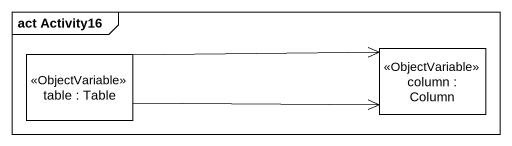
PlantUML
@startuml
mainframe act Activity16
hide empty description
state "column : Column" as column <<ObjectVariable>>
state "table : Table" as table <<ObjectVariable>>
table -right-> column
table -right-> column
@enduml
